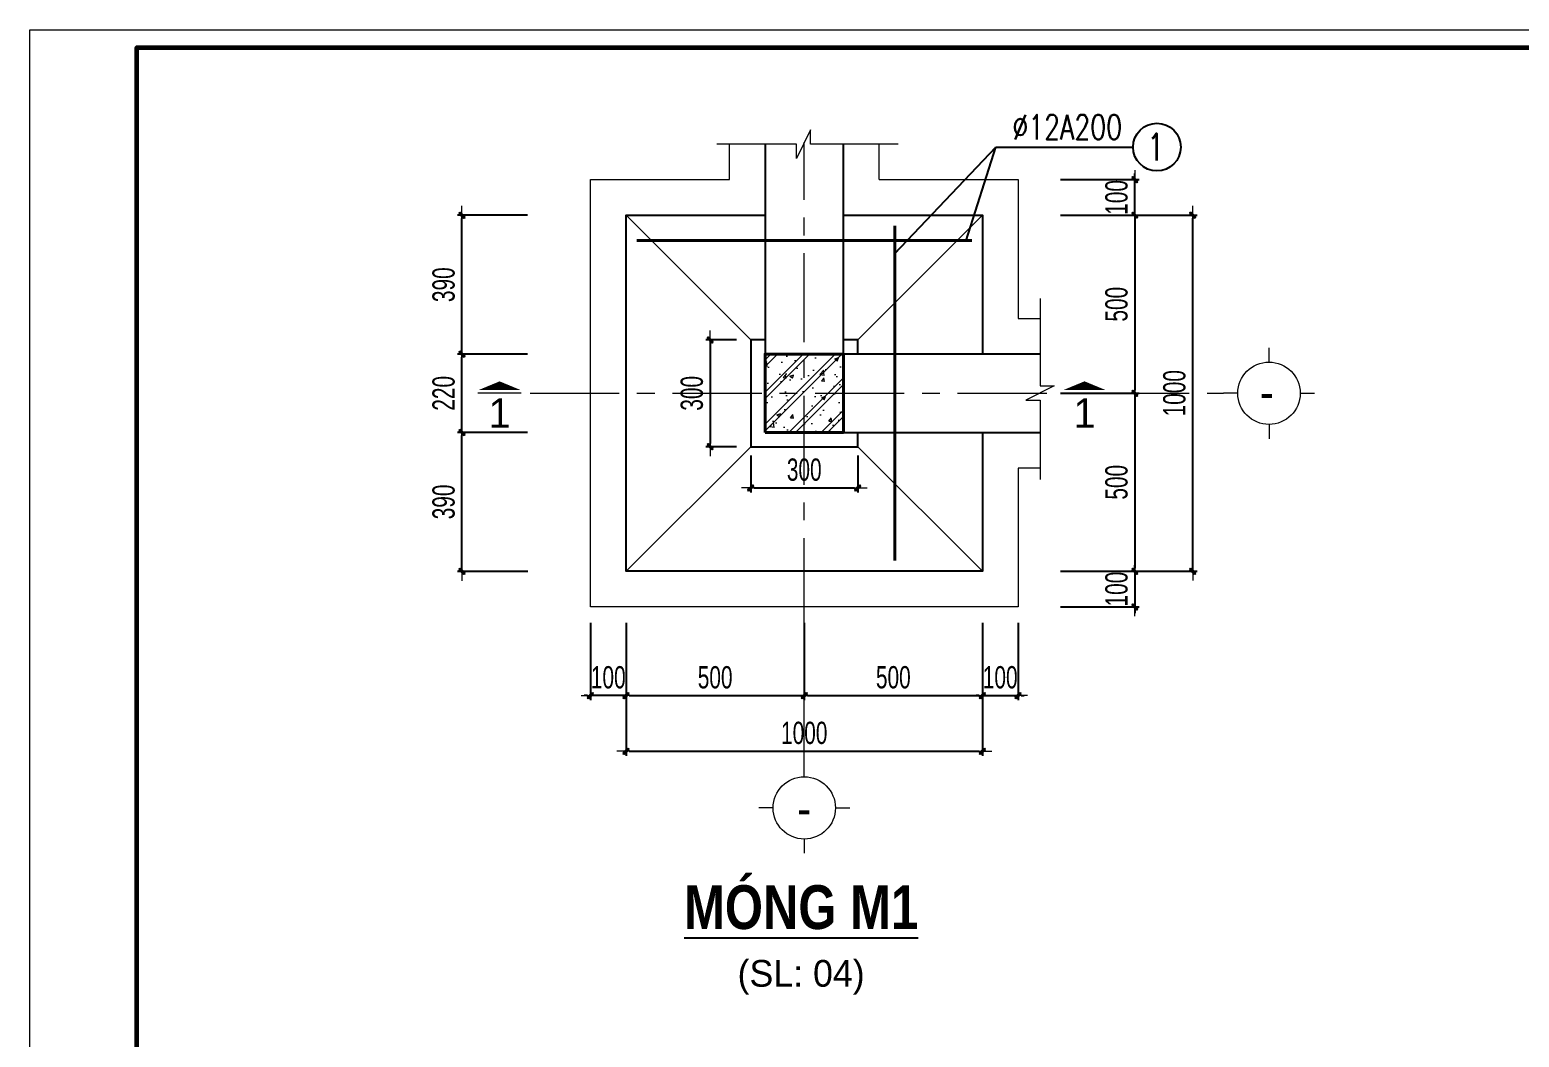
# Model space of a CAD drawing. Header units: millimetres. Extents: x 108335 to 288936, y -578047 to -548347.
# Drawn here: x 175535 to 179715, y -551176 to -548347 of the extents above; entities that cross this region are included whole.
import ezdxf
from ezdxf.enums import TextEntityAlignment as Align

# ---------------------------------------------------------------- set-up
doc = ezdxf.new("R2010")
doc.units = ezdxf.units.MM
doc.header["$MEASUREMENT"] = 0
doc.header["$PDMODE"] = 32
doc.linetypes.add('CENTER', pattern=[2, 1.25, -0.25, 0.25, -0.25])
doc.layers.get('Defpoints').update_dxf_attribs({"color": 1})
doc.layers.add('Khungten_LCDI', color=7, linetype='Continuous')
for name, color, linetype, lineweight in [('LC Dim', 8, 'Continuous', 18), ('LC Hatch', 252, 'Continuous', 9), ('LC ISO', 153, 'Continuous', 13), ('LC Khac', 4, 'Continuous', 9), ('LC Net dam2', 6, 'Continuous', 40), ('LC Net manh', 236, 'Continuous', 5), ('LC Net thay', 7, 'Continuous', 25), ('LC Text1', 3, 'Continuous', 20), ('LC Text2', 7, 'Continuous', 25), ('TRUC', 251, 'CENTER', 5)]:
    doc.layers.add(name, color=color, linetype=linetype, lineweight=lineweight)
doc.styles.add('HOATBIF', font='hoatbif.shx', dxfattribs={"width": 0.7})
doc.styles.add('Khungten', font='VHAVAN.TTF', dxfattribs={"width": 0.9, "height": 5000})
doc.styles.add('LC 1', font='VHAVANB.TTF')
doc.styles.add('LC 3', font='vnsimli.shx', dxfattribs={"width": 0.75})
doc.styles.add('LC3', font='VHARIALB.TTF', dxfattribs={"width": 0.8})
doc.styles.add('Title', font='VHBLACK.TTF', dxfattribs={"width": 0.8})
doc.dimstyles.new('1-100(1-25)', dxfattribs={"dimscale": 25, "dimtxt": 2.5, "dimasz": 0.35, "dimexe": 0.5, "dimexo": 0, "dimgap": 0.8, "dimtad": 1, "dimdec": 0, "dimzin": 0, "dimdsep": 46, "dimtxsty": 'HOATBIF', "dimblk1": 'DOT', "dimblk2": 'DOT', "dimsah": 1, "dimcen": -1, "dimdle": 1, "dimclrd": 256, "dimclre": 256, "dimclrt": 4, "dimadec": 3, "dimazin": 2, "dimtfac": 0.333333, "dimtdec": 0, "dimtix": 1, "dimtmove": 2, "dimatfit": 3, "dimldrblk": 'DOT', "dimfxl": 1, "dimtvp": 0.833333, "dimtolj": 1, "dimtzin": 0, "dimarcsym": 0})
doc.dimstyles.new('mb', dxfattribs={"dimscale": 71, "dimtxt": 2.5, "dimasz": 0.35, "dimexe": 0.5, "dimexo": 0, "dimgap": 0.8, "dimtad": 1, "dimdec": 0, "dimzin": 0, "dimdsep": 46, "dimtxsty": 'HOATBIF', "dimblk1": 'DOT', "dimblk2": 'DOT', "dimsah": 1, "dimcen": -1, "dimdle": 1, "dimclrd": 256, "dimclre": 256, "dimclrt": 4, "dimadec": 3, "dimazin": 2, "dimtfac": 0.333333, "dimtdec": 0, "dimtix": 1, "dimtmove": 2, "dimatfit": 3, "dimldrblk": 'DOT', "dimfxl": 1, "dimtvp": 0.833333, "dimtolj": 1, "dimtzin": 0, "dimarcsym": 0})

# ---------------------------------------------------------------- blocks, each defined once
blk = doc.blocks.new('Nha o can bo nhan vien Trung doan')
at = {"layer": 'Defpoints', "lineweight": 0}
blk.add_lwpolyline([(-1200, -14850), (-1200, 14850), (40800, 14850), (40800, -14850)], close=True, dxfattribs=at)
at = {"layer": 'Khungten_LCDI', "color": 5, "lineweight": 60}
blk.add_lwpolyline([(0, -14650), (0, 14650), (40600, 14650), (40600, -14650)], close=True, dxfattribs=at)
at = {"color": 7, "style": 'Khungten', "width": 0.8}
for tag, p in [('REVISION', (39499, -10746)), ('NGAYHT', (39546, -11609))]:
    blk.add_attdef(tag, text='', height=200, dxfattribs=at).set_placement(p, align=Align.CENTER)
at = {"layer": 'LC Text1', "style": 'Title', "width": 1.485915}
for tag, p, p2 in [('TENBANVE1', (36913, -8886), (40339, -8886)), ('TENBANVE2', (36913, -9562), (40339, -9562))]:
    blk.add_attdef(tag, text='', height=250, dxfattribs=at).set_placement(p, p2, align=Align.FIT)
at = {"layer": 'LC Text1', "style": 'Title', "width": 0.7}
blk.add_attdef('SOBANVE', text='', height=250, dxfattribs=at).set_placement((39562, -13896), align=Align.CENTER)
blk = doc.blocks.new('DOT')
at = {"layer": 'LC Dim'}
blk.add_line((-3, 0), (3, 0), dxfattribs=at)
at = {"layer": 'LC Dim', "color": 4}
blk.add_line((-1, -1), (1, 1), dxfattribs=at)
blk.add_lwpolyline([(0.5, 1), (-1, -0.5), (-0.5, -1), (1, 0.5)], close=True, dxfattribs=at)
blk = doc.blocks.new('*D61')
at = {"layer": 'Defpoints', "color": 0, "ltscale": 500, "transparency": 16777216}
for p in [(177208.9, -550012.8, 0), (177708.9, -550012.8), (177708.9, -550217.2)]:
    blk.add_point(p, dxfattribs=at)
at = {"layer": 'LC Dim', "lineweight": -2, "ltscale": 500, "transparency": 16777216}
for p, q in [((177208.9, -550012.8), (177208.9, -550229.7)), ((177708.9, -550012.8), (177708.9, -550229.7)), ((177217.7, -550217.2), (177700.2, -550217.2))]:
    blk.add_line(p, q, dxfattribs=at)
at = {"layer": 'LC Dim', "lineweight": -2, "ltscale": 500, "transparency": 16777216, "xscale": 8.75, "yscale": 8.75, "zscale": 8.75, "rotation": 180}
blk.add_blockref('DOT', (177208.9, -550217.2), dxfattribs=at)
at = {"layer": 'LC Dim', "lineweight": -2, "ltscale": 500, "transparency": 16777216, "xscale": 8.75, "yscale": 8.75, "zscale": 8.75}
blk.add_blockref('DOT', (177708.9, -550217.2), dxfattribs=at)
at = {"layer": 'LC Dim', "color": 4, "ltscale": 500, "transparency": 16777216, "insert": (177458.9, -550166), "char_height": 62.5, "attachment_point": 5, "style": 'HOATBIF'}
blk.add_mtext('\\A1;500', dxfattribs=at)
blk = doc.blocks.new('_Dot')
at = {"color": 0, "linetype": 'ByBlock', "lineweight": -2}
blk.add_line((-0.5, 0), (-1, 0), dxfattribs=at)
at = {"color": 0, "linetype": 'ByBlock', "const_width": 0.5}
blk.add_lwpolyline([(-0.25, 0, 1), (0.25, 0, 1)], format="xyb", close=True, dxfattribs=at)
blk = doc.blocks.new('*D37')
at = {"layer": 'Defpoints', "color": 0, "ltscale": 2, "transparency": 16777216}
for p in [(177708.9, -550012.8), (178208.9, -550012.7, 0), (178208.9, -550217.1)]:
    blk.add_point(p, dxfattribs=at)
at = {"layer": 'LC Dim', "lineweight": -2, "ltscale": 2, "transparency": 16777216}
for p, q in [((177708.9, -550012.8), (177708.9, -550229.6)), ((178208.9, -550012.7), (178208.9, -550229.6)), ((177717.7, -550217.1), (178200.2, -550217.1))]:
    blk.add_line(p, q, dxfattribs=at)
at = {"layer": 'LC Dim', "lineweight": -2, "ltscale": 2, "transparency": 16777216, "xscale": 8.75, "yscale": 8.75, "zscale": 8.75, "rotation": 180}
blk.add_blockref('DOT', (177708.9, -550217.1), dxfattribs=at)
at = {"layer": 'LC Dim', "lineweight": -2, "ltscale": 2, "transparency": 16777216, "xscale": 8.75, "yscale": 8.75, "zscale": 8.75}
blk.add_blockref('DOT', (178208.9, -550217.1), dxfattribs=at)
at = {"layer": 'LC Dim', "color": 4, "ltscale": 2, "transparency": 16777216, "insert": (177958.9, -550165.9), "char_height": 62.5, "attachment_point": 5, "style": 'HOATBIF'}
blk.add_mtext('\\A1;500', dxfattribs=at)
blk = doc.blocks.new('*D38')
at = {"layer": 'Defpoints', "color": 0, "ltscale": 500, "transparency": 16777216}
for p in [(178428.4, -548867.9), (178428.4, -549367.9), (178636.7, -549367.9)]:
    blk.add_point(p, dxfattribs=at)
at = {"layer": 'LC Dim', "lineweight": -2, "ltscale": 500, "transparency": 16777216}
for p, q in [((178428.4, -548867.9), (178649.2, -548867.9)), ((178636.7, -548876.7), (178636.7, -549359.2)), ((178428.4, -549367.9), (178649.2, -549367.9))]:
    blk.add_line(p, q, dxfattribs=at)
at = {"layer": 'LC Dim', "lineweight": -2, "ltscale": 500, "transparency": 16777216, "xscale": 8.75, "yscale": 8.75, "zscale": 8.75}
for p, rotation in [((178636.7, -548867.9), 90), ((178636.7, -549367.9), 270)]:
    blk.add_blockref('DOT', p, dxfattribs=dict(at, rotation=rotation))
at = {"layer": 'LC Dim', "color": 4, "ltscale": 500, "transparency": 16777216, "insert": (178585.5, -549117.9), "char_height": 62.5, "attachment_point": 5, "rotation": 90, "style": 'HOATBIF'}
blk.add_mtext('\\A1;500', dxfattribs=at)
blk = doc.blocks.new('*D39')
at = {"layer": 'Defpoints', "color": 0, "ltscale": 500, "transparency": 16777216}
for p in [(178428.4, -549367.9), (178428.4, -549867.9), (178636.7, -549867.9)]:
    blk.add_point(p, dxfattribs=at)
at = {"layer": 'LC Dim', "lineweight": -2, "ltscale": 500, "transparency": 16777216}
for p, q in [((178428.4, -549367.9), (178649.2, -549367.9)), ((178636.7, -549376.7), (178636.7, -549859.2)), ((178428.4, -549867.9), (178649.2, -549867.9))]:
    blk.add_line(p, q, dxfattribs=at)
at = {"layer": 'LC Dim', "lineweight": -2, "ltscale": 500, "transparency": 16777216, "xscale": 8.75, "yscale": 8.75, "zscale": 8.75}
for p, rotation in [((178636.7, -549367.9), 90), ((178636.7, -549867.9), 270)]:
    blk.add_blockref('DOT', p, dxfattribs=dict(at, rotation=rotation))
at = {"layer": 'LC Dim', "color": 4, "ltscale": 500, "transparency": 16777216, "insert": (178585.5, -549617.9), "char_height": 62.5, "attachment_point": 5, "rotation": 90, "style": 'HOATBIF'}
blk.add_mtext('\\A1;500', dxfattribs=at)
blk = doc.blocks.new('*D40')
at = {"layer": 'Defpoints', "color": 0, "ltscale": 500, "transparency": 16777216}
for p in [(178428.4, -549867.9), (178428.4, -549967.9), (178636.7, -549967.9)]:
    blk.add_point(p, dxfattribs=at)
at = {"layer": 'LC Dim', "lineweight": -2, "ltscale": 500, "transparency": 16777216}
for p, q in [((178428.4, -549867.9), (178649.2, -549867.9)), ((178636.7, -549859.2), (178636.7, -549850.4)), ((178636.7, -549867.9), (178636.7, -549967.9)), ((178428.4, -549967.9), (178649.2, -549967.9)), ((178636.7, -549976.7), (178636.7, -549985.4))]:
    blk.add_line(p, q, dxfattribs=at)
at = {"layer": 'LC Dim', "lineweight": -2, "ltscale": 500, "transparency": 16777216, "xscale": 8.75, "yscale": 8.75, "zscale": 8.75}
for p, rotation in [((178636.7, -549867.9), 270), ((178636.7, -549967.9), 90)]:
    blk.add_blockref('DOT', p, dxfattribs=dict(at, rotation=rotation))
at = {"layer": 'LC Dim', "color": 4, "ltscale": 500, "transparency": 16777216, "insert": (178585.5, -549917.9), "char_height": 62.5, "attachment_point": 5, "rotation": 90, "style": 'HOATBIF'}
blk.add_mtext('\\A1;100', dxfattribs=at)
blk = doc.blocks.new('*D41')
at = {"layer": 'Defpoints', "color": 0, "ltscale": 500, "transparency": 16777216}
for p in [(178428.4, -548867.9), (178799.1, -548867.9), (178428.4, -549867.9)]:
    blk.add_point(p, dxfattribs=at)
at = {"layer": 'LC Dim', "lineweight": -2, "ltscale": 500, "transparency": 16777216}
for p, q in [((178428.4, -548867.9), (178811.6, -548867.9)), ((178799.1, -549859.2), (178799.1, -548876.7)), ((178428.4, -549867.9), (178811.6, -549867.9))]:
    blk.add_line(p, q, dxfattribs=at)
at = {"layer": 'LC Dim', "lineweight": -2, "ltscale": 500, "transparency": 16777216, "xscale": 8.75, "yscale": 8.75, "zscale": 8.75}
for p, rotation in [((178799.1, -548867.9), 90), ((178799.1, -549867.9), 270)]:
    blk.add_blockref('DOT', p, dxfattribs=dict(at, rotation=rotation))
at = {"layer": 'LC Dim', "color": 4, "ltscale": 500, "transparency": 16777216, "insert": (178747.9, -549367.9), "char_height": 62.5, "attachment_point": 5, "rotation": 90, "style": 'HOATBIF'}
blk.add_mtext('\\A1;1000', dxfattribs=at)
blk = doc.blocks.new('*D42')
at = {"layer": 'Defpoints', "color": 0, "ltscale": 500, "transparency": 16777216}
for p in [(178208.9, -550012.7), (178308.9, -550012.7), (178308.9, -550217.1)]:
    blk.add_point(p, dxfattribs=at)
at = {"layer": 'LC Dim', "lineweight": -2, "ltscale": 500, "transparency": 16777216}
for p, q in [((178208.9, -550012.7), (178208.9, -550229.6)), ((178308.9, -550012.7), (178308.9, -550229.6)), ((178200.2, -550217.1), (178191.4, -550217.1)), ((178208.9, -550217.1), (178308.9, -550217.1)), ((178317.7, -550217.1), (178326.4, -550217.1))]:
    blk.add_line(p, q, dxfattribs=at)
at = {"layer": 'LC Dim', "lineweight": -2, "ltscale": 500, "transparency": 16777216, "xscale": 8.75, "yscale": 8.75, "zscale": 8.75}
blk.add_blockref('DOT', (178208.9, -550217.1), dxfattribs=at)
at = {"layer": 'LC Dim', "lineweight": -2, "ltscale": 500, "transparency": 16777216, "xscale": 8.75, "yscale": 8.75, "zscale": 8.75, "rotation": 180}
blk.add_blockref('DOT', (178308.9, -550217.1), dxfattribs=at)
at = {"layer": 'LC Dim', "color": 4, "ltscale": 500, "transparency": 16777216, "insert": (178258.9, -550165.9), "char_height": 62.5, "attachment_point": 5, "style": 'HOATBIF'}
blk.add_mtext('\\A1;100', dxfattribs=at)
blk = doc.blocks.new('*D43')
at = {"layer": 'Defpoints', "color": 0, "ltscale": 500, "transparency": 16777216}
for p in [(177108.9, -550012.8), (177208.9, -550012.8), (177108.9, -550217.2)]:
    blk.add_point(p, dxfattribs=at)
at = {"layer": 'LC Dim', "lineweight": -2, "ltscale": 500, "transparency": 16777216}
for p, q in [((177108.9, -550012.8), (177108.9, -550229.7)), ((177208.9, -550012.8), (177208.9, -550229.7)), ((177100.2, -550217.2), (177091.4, -550217.2)), ((177208.9, -550217.2), (177108.9, -550217.2)), ((177217.7, -550217.2), (177226.4, -550217.2))]:
    blk.add_line(p, q, dxfattribs=at)
at = {"layer": 'LC Dim', "lineweight": -2, "ltscale": 500, "transparency": 16777216, "xscale": 8.75, "yscale": 8.75, "zscale": 8.75}
blk.add_blockref('DOT', (177108.9, -550217.2), dxfattribs=at)
at = {"layer": 'LC Dim', "lineweight": -2, "ltscale": 500, "transparency": 16777216, "xscale": 8.75, "yscale": 8.75, "zscale": 8.75, "rotation": 180}
blk.add_blockref('DOT', (177208.9, -550217.2), dxfattribs=at)
at = {"layer": 'LC Dim', "color": 4, "ltscale": 500, "transparency": 16777216, "insert": (177158.9, -550166), "char_height": 62.5, "attachment_point": 5, "style": 'HOATBIF'}
blk.add_mtext('\\A1;100', dxfattribs=at)
blk = doc.blocks.new('*D44')
at = {"layer": 'Defpoints', "color": 0, "ltscale": 500, "transparency": 16777216}
for p in [(178428.4, -548767.9), (178636.7, -548767.9), (178428.4, -548867.9)]:
    blk.add_point(p, dxfattribs=at)
at = {"layer": 'LC Dim', "lineweight": -2, "ltscale": 500, "transparency": 16777216}
for p, q in [((178636.7, -548759.2), (178636.7, -548750.4)), ((178428.4, -548767.9), (178649.2, -548767.9)), ((178636.7, -548867.9), (178636.7, -548767.9)), ((178428.4, -548867.9), (178649.2, -548867.9)), ((178636.7, -548876.7), (178636.7, -548885.4))]:
    blk.add_line(p, q, dxfattribs=at)
at = {"layer": 'LC Dim', "lineweight": -2, "ltscale": 500, "transparency": 16777216, "xscale": 8.75, "yscale": 8.75, "zscale": 8.75}
for p, rotation in [((178636.7, -548767.9), 270), ((178636.7, -548867.9), 90)]:
    blk.add_blockref('DOT', p, dxfattribs=dict(at, rotation=rotation))
at = {"layer": 'LC Dim', "color": 4, "ltscale": 500, "transparency": 16777216, "insert": (178585.5, -548817.9), "char_height": 62.5, "attachment_point": 5, "rotation": 90, "style": 'HOATBIF'}
blk.add_mtext('\\A1;100', dxfattribs=at)
blk = doc.blocks.new('TIEUDE1')
at = {"layer": 'LC Text2', "color": 7, "style": 'LC 1'}
blk.add_attdef('TIªU§Ò', text='', height=5, dxfattribs=at).set_placement((0, 0), align=Align.BOTTOM_CENTER)
blk.add_attdef('TL', text='', height=3, dxfattribs=at).set_placement((0, -2), align=Align.TOP_CENTER)
blk = doc.blocks.new('TTRUC')
at = {"layer": 'LC ISO'}
for p, q in [((0, 6.95), (0, 10.13)), ((-6.95, 0), (-10.13, 0)), ((6.95, 0), (10.13, 0)), ((0, -6.95), (0, -10.13))]:
    blk.add_line(p, q, dxfattribs=at)
at = {"layer": 'LC Net manh'}
blk.add_circle((0, 0), 6.95, dxfattribs=at)
blk = doc.blocks.new('*D45')
at = {"layer": 'Defpoints', "color": 0, "ltscale": 500, "transparency": 16777216}
for p in [(177558.9, -549543), (177858.9, -549543), (177858.9, -549634)]:
    blk.add_point(p, dxfattribs=at)
at = {"layer": 'LC Dim', "lineweight": -2, "ltscale": 500, "transparency": 16777216}
for p, q in [((177558.9, -549543), (177558.9, -549646.5)), ((177858.9, -549543), (177858.9, -549646.5)), ((177567.7, -549634), (177850.2, -549634))]:
    blk.add_line(p, q, dxfattribs=at)
at = {"layer": 'LC Dim', "lineweight": -2, "ltscale": 500, "transparency": 16777216, "xscale": 8.75, "yscale": 8.75, "zscale": 8.75, "rotation": 180}
blk.add_blockref('DOT', (177558.9, -549634), dxfattribs=at)
at = {"layer": 'LC Dim', "lineweight": -2, "ltscale": 500, "transparency": 16777216, "xscale": 8.75, "yscale": 8.75, "zscale": 8.75}
blk.add_blockref('DOT', (177858.9, -549634), dxfattribs=at)
at = {"layer": 'LC Dim', "color": 4, "ltscale": 500, "transparency": 16777216, "insert": (177708.9, -549582.8), "char_height": 62.5, "attachment_point": 5, "style": 'HOATBIF'}
blk.add_mtext('\\A1;300', dxfattribs=at)
blk = doc.blocks.new('*D46')
at = {"layer": 'Defpoints', "color": 0, "ltscale": 500, "transparency": 16777216}
for p in [(177518.4, -549218.1), (177444.9, -549518.1), (177518.4, -549518.1)]:
    blk.add_point(p, dxfattribs=at)
at = {"layer": 'LC Dim', "lineweight": -2, "ltscale": 500, "transparency": 16777216}
for p, q in [((177518.4, -549218.1), (177432.4, -549218.1)), ((177444.9, -549226.8), (177444.9, -549509.3)), ((177518.4, -549518.1), (177432.4, -549518.1))]:
    blk.add_line(p, q, dxfattribs=at)
at = {"layer": 'LC Dim', "lineweight": -2, "ltscale": 500, "transparency": 16777216, "xscale": 8.75, "yscale": 8.75, "zscale": 8.75}
for p, rotation in [((177444.9, -549218.1), 90), ((177444.9, -549518.1), 270)]:
    blk.add_blockref('DOT', p, dxfattribs=dict(at, rotation=rotation))
at = {"layer": 'LC Dim', "color": 4, "ltscale": 500, "transparency": 16777216, "insert": (177393.7, -549368.1), "char_height": 62.5, "attachment_point": 5, "rotation": 90, "style": 'HOATBIF'}
blk.add_mtext('\\A1;300', dxfattribs=at)
blk = doc.blocks.new('A$C244B5B27')
at = {"layer": 'LC Hatch'}
h = blk.add_hatch(dxfattribs=at)
h.set_pattern_fill('CHAU-01', color=256, scale=15, pattern_type=2)
h.set_pattern_definition([(50, (-1043319.22, 434015.82), (107.5890274, -9.41282), [11.25, -123.75]), (355, (-1043319.22, 434015.82), (-20.8127, 112.82882), [9, -99]), (100.4514, (-1043310.25, 434015.04), (86.776407, 103.415931), [9.561029, -105.171317]), (46.1842, (-1043319.22, 434045.82), (160.086157, -24.827852), [16.875, -185.625]), (96.6356, (-1043305.88, 434043.75), (140.199406, 146.11768), [14.341543, -157.75695]), (351.1842, (-1043319.22, 434045.82), (140.199292, 146.11779), [13.5, -148.5]), (21, (-1043304.22, 434038.32), (89.536058, -60.3928336), [11.25, -123.75]), (326, (-1043304.22, 434038.32), (36.4973, 108.772507), [9, -99]), (71.4514, (-1043296.76, 434033.29), (126.033394, 48.3795745), [9.561029, -105.171317]), (37.5, (-1043319.22, 434015.823), (1.8239783, 49.9340781), [0, -97.8, 0, -100.5, 0, -99.375]), (7.5, (-1043319.22, 434015.82), (39.4604306, 59.1617568), [0, -57.3, 0, -95.55, 0, -37.875]), (327.5, (-1043352.67, 434015.823), (80.0733654, -3.3832308), [0, -37.5, 0, -117, 0, -155.25]), (317.5, (-1043367.67, 434015.82), (87.4779254, 15.0157473), [0, -48.75, 0, -77.7, 0, -110.25]), (45, (-1043319.22, 434015.82), (-45.0780573, 45.0780573), []), (45, (-1043319.22, 434034.2), (-45.0780573, 45.0780573), [])])
h.paths.add_polyline_path([(110, 110), (-110, 110), (-110, -110), (110, -110)])
at = {"layer": 'LC Net dam2'}
blk.add_lwpolyline([(-110, -110), (110, -110), (110, 110), (-110, 110)], close=True, dxfattribs=at)
blk = doc.blocks.new('*D53')
at = {"layer": 'Defpoints', "color": 0, "ltscale": 2, "transparency": 16777216}
for p in [(177208.9, -550012.8, 0), (178208.9, -550012.7, 0), (178208.9, -550373.4)]:
    blk.add_point(p, dxfattribs=at)
at = {"layer": 'LC Dim', "lineweight": -2, "ltscale": 2, "transparency": 16777216}
for p, q in [((177208.9, -550012.8), (177208.9, -550385.9)), ((178208.9, -550012.7), (178208.9, -550385.9)), ((177217.7, -550373.4), (178200.2, -550373.4))]:
    blk.add_line(p, q, dxfattribs=at)
at = {"layer": 'LC Dim', "lineweight": -2, "ltscale": 2, "transparency": 16777216, "xscale": 8.75, "yscale": 8.75, "zscale": 8.75, "rotation": 180}
blk.add_blockref('DOT', (177208.9, -550373.4), dxfattribs=at)
at = {"layer": 'LC Dim', "lineweight": -2, "ltscale": 2, "transparency": 16777216, "xscale": 8.75, "yscale": 8.75, "zscale": 8.75}
blk.add_blockref('DOT', (178208.9, -550373.4), dxfattribs=at)
at = {"layer": 'LC Dim', "color": 4, "ltscale": 2, "transparency": 16777216, "insert": (177708.9, -550322.1), "char_height": 62.5, "attachment_point": 5, "style": 'HOATBIF'}
blk.add_mtext('\\A1;1000', dxfattribs=at)
blk = doc.blocks.new('*D54')
at = {"layer": 'Defpoints', "color": 0, "ltscale": 500, "transparency": 16777216}
for p in [(176748.2, -549478.1), (176932, -549478.1), (176933, -549868.1)]:
    blk.add_point(p, dxfattribs=at)
at = {"layer": 'LC Dim', "lineweight": -2, "ltscale": 500, "transparency": 16777216}
for p, q in [((176932, -549478.1), (176735.7, -549478.1)), ((176748.2, -549859.3), (176748.2, -549486.8)), ((176933, -549868.1), (176735.7, -549868.1))]:
    blk.add_line(p, q, dxfattribs=at)
at = {"layer": 'LC Dim', "lineweight": -2, "ltscale": 500, "transparency": 16777216, "xscale": 8.75, "yscale": 8.75, "zscale": 8.75}
for p, rotation in [((176748.2, -549478.1), 90), ((176748.2, -549868.1), 270)]:
    blk.add_blockref('DOT', p, dxfattribs=dict(at, rotation=rotation))
at = {"layer": 'LC Dim', "color": 4, "ltscale": 500, "transparency": 16777216, "insert": (176697, -549673.1), "char_height": 62.5, "attachment_point": 5, "rotation": 90, "style": 'HOATBIF'}
blk.add_mtext('\\A1;390', dxfattribs=at)
blk = doc.blocks.new('*D55')
at = {"layer": 'Defpoints', "color": 0, "ltscale": 500, "transparency": 16777216}
for p in [(176748.2, -549258.1), (176932, -549258.1), (176932, -549478.1)]:
    blk.add_point(p, dxfattribs=at)
at = {"layer": 'LC Dim', "lineweight": -2, "ltscale": 500, "transparency": 16777216}
for p, q in [((176932, -549258.1), (176735.7, -549258.1)), ((176748.2, -549469.3), (176748.2, -549266.8)), ((176932, -549478.1), (176735.7, -549478.1))]:
    blk.add_line(p, q, dxfattribs=at)
at = {"layer": 'LC Dim', "lineweight": -2, "ltscale": 500, "transparency": 16777216, "xscale": 8.75, "yscale": 8.75, "zscale": 8.75}
for p, rotation in [((176748.2, -549258.1), 90), ((176748.2, -549478.1), 270)]:
    blk.add_blockref('DOT', p, dxfattribs=dict(at, rotation=rotation))
at = {"layer": 'LC Dim', "color": 4, "ltscale": 500, "transparency": 16777216, "insert": (176697, -549368.1), "char_height": 62.5, "attachment_point": 5, "rotation": 90, "style": 'HOATBIF'}
blk.add_mtext('\\A1;220', dxfattribs=at)
blk = doc.blocks.new('*D56')
at = {"layer": 'Defpoints', "color": 0, "ltscale": 500, "transparency": 16777216}
for p in [(176748.2, -548868.1), (176932, -548868.1), (176932, -549258.1)]:
    blk.add_point(p, dxfattribs=at)
at = {"layer": 'LC Dim', "lineweight": -2, "ltscale": 500, "transparency": 16777216}
for p, q in [((176932, -548868.1), (176735.7, -548868.1)), ((176748.2, -549249.3), (176748.2, -548876.8)), ((176932, -549258.1), (176735.7, -549258.1))]:
    blk.add_line(p, q, dxfattribs=at)
at = {"layer": 'LC Dim', "lineweight": -2, "ltscale": 500, "transparency": 16777216, "xscale": 8.75, "yscale": 8.75, "zscale": 8.75}
for p, rotation in [((176748.2, -548868.1), 90), ((176748.2, -549258.1), 270)]:
    blk.add_blockref('DOT', p, dxfattribs=dict(at, rotation=rotation))
at = {"layer": 'LC Dim', "color": 4, "ltscale": 500, "transparency": 16777216, "insert": (176697, -549063.1), "char_height": 62.5, "attachment_point": 5, "rotation": 90, "style": 'HOATBIF'}
blk.add_mtext('\\A1;390', dxfattribs=at)

msp = doc.modelspace()

# ---------------------------------------------------------------- linework, layer by layer
at = {"layer": 'LC Khac', "color": 1, "ltscale": 2}
for p, q in [((176914.69, -549368.05, 0), (176793.33, -549368.05, 0)), ((178556.18, -549367.94, 0), (178434.81, -549367.94, 0))]:
    msp.add_line(p, q, dxfattribs=at)
at = {"layer": 'LC Khac', "color": 1, "ltscale": 2, "elevation": 0}
for points in [[(176854.01, -549334.55, 0, 117.86, 0), (176854.01, -549358.91, 68.75, 68.75, 0)], [(178495.49, -549334.44, 0, 117.86, 0), (178495.49, -549358.8, 68.75, 68.75, 0)]]:
    msp.add_lwpolyline(points, format="xyseb", dxfattribs=at)
at = {"layer": 'LC Net dam2'}
for p, q in [((177963.35, -549838.05, 0.01), (177963.35, -548898.06, 0.01)), ((178178.94, -548938.72, 0), (177238.94, -548938.82, 0))]:
    msp.add_line(p, q, dxfattribs=at)
at = {"layer": 'LC Net manh', "ltscale": 2}
for p, q in [((177918.94, -548768.05, 0), (177918.94, -548668.29, 0)), ((177918.94, -548768.05, 0), (178308.94, -548767.94, 0)), ((178308.94, -548767.94, 0), (178308.94, -549157.94, 0)), ((177558.94, -549218.05, 0), (177208.94, -548868.05, 0)), ((177858.94, -549218.05, 0), (178208.94, -548867.94, 0)), ((178308.94, -549157.94, 0), (178370.61, -549157.94, 0)), ((177558.94, -549518.05, 0), (177208.94, -549868.05, 0)), ((177858.94, -549518.05, 0), (178208.94, -549867.94, 0)), ((178308.94, -549577.94, 0), (178308.94, -549967.94, 0)), ((178370.61, -549577.94, 0), (178308.94, -549577.94, 0)), ((178308.94, -549967.94, 0), (177918.94, -549968.05, 0))]:
    msp.add_line(p, q, dxfattribs=at)
at = {"layer": 'LC Net manh', "ltscale": 2, "elevation": 0}
for points in [[(177918.94, -549968.05), (177108.94, -549968.05), (177108.94, -548768.05), (177498.94, -548768.05), (177498.94, -548668.29)], [(177972.3, -548668.29), (177726.84, -548668.29), (177726.84, -548628.29), (177686.84, -548708.29), (177686.84, -548668.29), (177463.8, -548668.29)], [(178370.61, -549101.51), (178370.61, -549346.98), (178410.61, -549346.98), (178330.61, -549386.98), (178370.61, -549386.98), (178370.61, -549610.01)]]:
    msp.add_lwpolyline(points, dxfattribs=at)
at = {"layer": 'LC Net thay'}
for p, q in [((177598.94, -548668.29, 0), (177598.94, -549258.05, 0)), ((177818.94, -549258.05, 0), (177818.94, -548668.29, 0)), ((177598.94, -549218.05, 0), (177558.94, -549218.05, 0)), ((177558.94, -549218.05, 0), (177558.94, -549518.05, 0)), ((177858.94, -549218.05, 0), (177818.94, -549218.05, 0)), ((177858.94, -549258.05, 0), (177858.94, -549218.05, 0)), ((178370.61, -549257.94, 0), (177818.94, -549258.05, 0)), ((177818.94, -549478.05, 0), (178370.61, -549477.94, 0)), ((177858.94, -549518.05, 0), (177858.94, -549478.05, 0)), ((177558.94, -549518.05, 0), (177858.94, -549518.05, 0))]:
    msp.add_line(p, q, dxfattribs=at)
at = {"layer": 'LC Net thay', "ltscale": 2, "elevation": 0}
for points in [[(178208.94, -549477.94), (178208.94, -549867.94), (177818.94, -549868.05), (177208.94, -549868.05), (177208.94, -549368.05), (177208.94, -548868.05), (177598.94, -548868.05)], [(177818.94, -548868.05), (178208.94, -548867.94), (178208.94, -549257.94)]]:
    msp.add_lwpolyline(points, dxfattribs=at)
at = {"layer": 'LC Text2', "ltscale": 100}
msp.add_circle((178698.69, -548676.59, 0), 66.88, dxfattribs=at)
at = {"layer": 'TRUC', "ltscale": 200}
for p, q in [((177708.94, -550424.78, 0), (177708.94, -548664.09, 0)), ((176939.49, -549368.05, 0), (178885.67, -549367.94, 0))]:
    msp.add_line(p, q, dxfattribs=at)

# ---------------------------------------------------------------- block references
at = {"layer": 'LC Hatch', "ltscale": 2}
msp.add_blockref('A$C244B5B27', (177708.94, -549368.05, 0), dxfattribs=at)
at = {"layer": 'LC ISO', "xscale": 12.59805245045572, "yscale": 12.59805245045572, "zscale": 12.59805245045572}
for p in [(179013.31, -549367.94, 0), (177708.94, -550532.35, 0)]:
    msp.add_blockref('TTRUC', p, dxfattribs=at)
at = {"layer": 'LC Net thay', "xscale": 0.2500028331738406, "yscale": 0.2500028331738406, "zscale": 0.2500028331738406}
msp.add_blockref('Nha o can bo nhan vien Trung doan', (175835.47, -552059.74, 0), dxfattribs=at)
at = {"layer": 'LC Text2'}
ref = msp.add_blockref('TIEUDE1', (177700.17, -550909.51, 0), dxfattribs=dict(at, xscale=25, yscale=25, zscale=25))
ref.add_attrib('TIªU§Ò', '%%UMãNG M1', dxfattribs={"color": 7, "height": 123.11, "style": 'LC3', "width": 0.8}).set_placement((177700.17, -550909.51, 0), align=Align.BOTTOM_CENTER)
ref.add_attrib('TL', '(sl: 04)', dxfattribs={"color": 7, "height": 75, "style": 'LC 1'}).set_placement((177700.17, -550959.51, 0), align=Align.TOP_CENTER)

# ---------------------------------------------------------------- texts
at = {"layer": 'LC Net thay', "ltscale": 2, "style": 'LC 1'}
for p in [(176854.01, -549423.6, 0), (178495.49, -549423.5, 0)]:
    msp.add_attdef('1', text='B', height=82.5, dxfattribs=at).set_placement(p, align=Align.MIDDLE_CENTER)
at = {"layer": 'LC Text1', "ltscale": 0.2, "style": 'LC 1', "width": 0.9}
for p in [(179007.12, -549443.72, 0), (177708.94, -550612.6, 0)]:
    msp.add_text('-', height=98.64, dxfattribs=at).set_placement(p, align=Align.BOTTOM_CENTER)
at = {"layer": 'LC Text2', "linetype": 'ByBlock', "style": 'LC 3', "width": 0.75}
msp.add_text('%%C12A200', height=69.444, dxfattribs=at).set_placement((178292.91, -548655.17, 0))
at = {"layer": 'LC Text2', "ltscale": 100, "style": 'LC 3', "width": 0.75}
msp.add_text('1', height=76.39, dxfattribs=at).set_placement((178694.92, -548676.59, 0), align=Align.MIDDLE_CENTER)

# ---------------------------------------------------------------- dimensions: what is measured, and where the dimension line sits
at = {"layer": 'LC Dim', "ltscale": 500}
for base, p1, p2, angle, picture, middle in [((178636.71, -548767.94, 0), (178428.41, -548867.94, 0), (178428.41, -548767.94, 0), 90, '*D44', (178585.46, -548817.94, 0)), ((176748.24, -548868.05, 0), (176932.02, -549258.05, 0), (176932.02, -548868.05, 0), 90, '*D56', (176696.99, -549063.05, 0)), ((178636.71, -549367.94, 0), (178428.41, -548867.94, 0), (178428.41, -549367.94, 0), 90, '*D38', (178585.46, -549117.94, 0)), ((178799.11, -548867.94, 0), (178428.41, -549867.94, 0), (178428.41, -548867.94, 0), 90, '*D41', (178747.86, -549367.94, 0)), ((177444.94, -549518.05), (177518.44, -549218.05), (177518.44, -549518.05), 90, '*D46', (177393.69, -549368.05)), ((176748.24, -549258.05, 0), (176932.02, -549478.05, 0), (176932.02, -549258.05, 0), 90, '*D55', (176696.99, -549368.05, 0)), ((178636.71, -549867.94, 0), (178428.41, -549367.94, 0), (178428.41, -549867.94, 0), 90, '*D39', (178585.46, -549617.94, 0)), ((176748.24, -549478.05, 0), (176933, -549868.05, 0), (176932.02, -549478.05, 0), 90, '*D54', (176696.99, -549673.05, 0)), ((177858.94, -549634.02), (177558.94, -549543.02), (177858.94, -549543.02), 180, '*D45', (177708.94, -549582.77)), ((178636.71, -549967.94, 0), (178428.41, -549867.94, 0), (178428.41, -549967.94, 0), 90, '*D40', (178585.46, -549917.94, 0))]:
    dim = msp.add_linear_dim(base=base, p1=p1, p2=p2, angle=angle, dimstyle='1-100(1-25)', dxfattribs=at)
    dim.commit()
    dim.dimension.update_dxf_attribs({"geometry": picture, "text_midpoint": middle})
for base, p1, p2, picture, middle in [((177108.94, -550217.21, 0), (177208.94, -550012.8, 0), (177108.94, -550012.8, 0), '*D43', (177158.94, -550165.96, 0)), ((177708.94, -550217.21), (177208.94, -550012.8, 0), (177708.94, -550012.8), '*D61', (177458.94, -550165.96)), ((178308.94, -550217.1, 0), (178208.94, -550012.69, 0), (178308.94, -550012.69, 0), '*D42', (178258.94, -550165.85, 0))]:
    dim = msp.add_linear_dim(base=base, p1=p1, p2=p2, dimstyle='1-100(1-25)', dxfattribs=at)
    dim.commit()
    dim.dimension.update_dxf_attribs({"geometry": picture, "text_midpoint": middle})
at = {"layer": 'LC Dim', "ltscale": 2}
for base, p1, picture, middle in [((178208.94, -550373.35), (177208.94, -550012.8, 0), '*D53', (177708.94, -550322.1)), ((178208.94, -550217.1), (177708.94, -550012.8), '*D37', (177958.94, -550165.85))]:
    dim = msp.add_linear_dim(base=base, p1=p1, p2=(178208.94, -550012.69, 0), dimstyle='mb', override={"dimscale": 25}, dxfattribs=at)
    dim.commit()
    dim.dimension.update_dxf_attribs({"geometry": picture, "text_midpoint": middle})

# ---------------------------------------------------------------- leaders
for points in [[(177963.35, -548975.17, 0), (178246.18, -548676.59, 0), (178631.81, -548676.59, 0)], [(178163.69, -548938.72, 0.01), (178246.18, -548676.59, 0.01), (178631.81, -548676.59, 0.01)]]:
    msp.add_leader(points, dimstyle='mb', override={"dimscale": 25}, dxfattribs=at)

doc.saveas('drawing.dxf')
